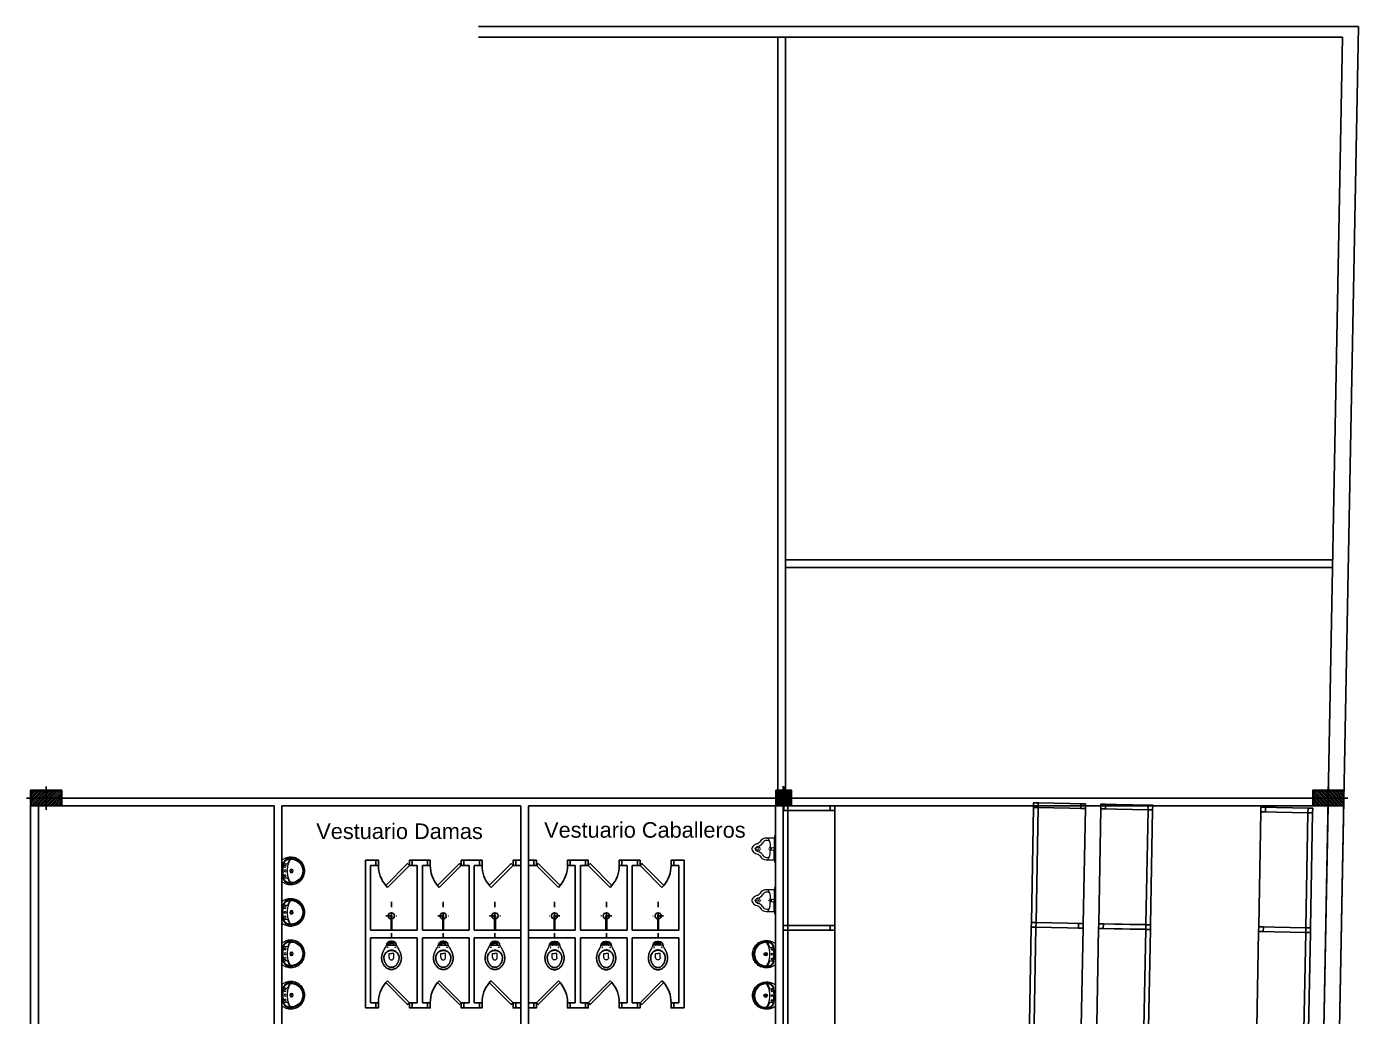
# Model space of a CAD drawing. Extents: x 306 to 2240, y 18 to 779.
# Drawn here: x 763.67 to 789.38, y 391.26 to 410.37 of the extents above; entities that cross this region are included whole.
import ezdxf

# ---------------------------------------------------------------- set-up
doc = ezdxf.new("R2010")
doc.units = 0
doc.header["$MEASUREMENT"] = 0
doc.linetypes.add('HIDDEN2', pattern=[0.1875, 0.125, -0.0625])
for name, color, linetype in [('0604', 7, 'Continuous'), ('Aberturas', 2, 'Continuous'), ('Estructura Color', 90, 'Continuous'), ('Estructura Textura', 1, 'Continuous'), ('MAMPOSTERIA', 6, 'Continuous'), ('Nombre de locales', 3, 'Continuous'), ('PILARES SUBSUELO', 6, 'Continuous'), ('RACKS', 2, 'Continuous'), ('Sanitario', 1, 'Continuous')]:
    doc.layers.add(name, color=color, linetype=linetype)
doc.styles.add('arial', font='arial.ttf')
pattern_1 = [(45, (0, 0), (-0.0176777, 0.0176777), [])]

# ---------------------------------------------------------------- blocks, each defined once
blk = doc.blocks.new('1')
at = {"layer": 'RACKS', "color": 1}
for p, q in [((452.07, 521.64), (451.16, 521.64)), ((452.07, 521.55), (451.16, 521.55)), ((451.16, 521.55), (451.16, 519.33)), ((451.16, 519.33), (451.16, 521.55)), ((452.07, 519.33), (452.07, 521.55)), ((452.16, 519.33), (452.16, 521.55)), ((451.16, 519.33), (452.07, 519.33)), ((451.16, 519.24), (452.07, 519.24))]:
    blk.add_line(p, q, dxfattribs=at)
at = {"layer": 'RACKS'}
for points in [[(451.25, 521.55), (451.25, 521.64), (451.16, 521.64), (451.16, 521.55)], [(452.07, 521.55), (452.07, 521.64), (452.16, 521.64), (452.16, 521.55)], [(451.25, 519.24), (451.25, 519.33), (451.16, 519.33), (451.16, 519.24)], [(452.16, 519.24), (452.16, 519.33), (452.07, 519.33), (452.07, 519.24)]]:
    blk.add_lwpolyline(points, close=True, dxfattribs=at)
blk = doc.blocks.new('estanteria')
at = {"layer": 'RACKS', "color": 1}
for p, q in [((-0.602, 1.172), (-0.602, 0.262)), ((1.708, 1.262), (-0.512, 1.262)), ((-0.512, 1.172), (-0.512, 0.262)), ((1.708, 1.172), (-0.512, 1.172)), ((1.708, 0.262), (1.708, 1.172)), ((1.798, 0.262), (1.798, 1.171)), ((-0.512, 0.262), (1.708, 0.262)), ((-0.602, -0.038), (-0.602, -0.948)), ((1.708, -0.038), (-0.512, -0.038)), ((-0.512, -0.038), (1.708, -0.038)), ((-0.512, -0.038), (-0.512, -0.948)), ((1.708, -0.948), (1.708, -0.038)), ((1.798, -0.948), (1.798, -0.038)), ((-0.512, -0.948), (1.708, -0.948)), ((-0.512, -1.038), (1.708, -1.038))]:
    blk.add_line(p, q, dxfattribs=at)
at = {"layer": 'RACKS'}
for points in [[(-0.602, 1.172), (-0.512, 1.172), (-0.512, 1.262), (-0.602, 1.262)], [(1.708, 1.172), (1.798, 1.172), (1.798, 1.262), (1.708, 1.262)], [(-0.602, 0.262), (-0.512, 0.262), (-0.512, 0.352), (-0.602, 0.352)], [(1.708, 0.262), (1.798, 0.262), (1.798, 0.352), (1.708, 0.352)], [(-0.602, -0.128), (-0.512, -0.128), (-0.512, -0.038), (-0.602, -0.038)], [(1.708, -0.128), (1.798, -0.128), (1.798, -0.038), (1.708, -0.038)], [(-0.602, -1.038), (-0.512, -1.038), (-0.512, -0.948), (-0.602, -0.948)], [(1.708, -0.948), (1.798, -0.948), (1.798, -1.038), (1.708, -1.038)]]:
    blk.add_lwpolyline(points, close=True, dxfattribs=at)
blk = doc.blocks.new('LAV-RAV')
at = {"layer": 'Sanitario', "lineweight": 0}
blk.add_line((0.198, 0), (-0.198, 0), dxfattribs=at)
for points in [[(-0.198, 0), (-0.198, 0), (-0.201, 0), (-0.203, 0.001), (-0.204, 0.002), (-0.206, 0.004), (-0.206, 0.004), (-0.213, 0.014), (-0.22, 0.024), (-0.226, 0.035), (-0.233, 0.046), (-0.238, 0.057), (-0.243, 0.068), (-0.247, 0.079), (-0.251, 0.09), (-0.255, 0.102), (-0.257, 0.115), (-0.26, 0.126), (-0.262, 0.139), (-0.264, 0.15), (-0.264, 0.163), (-0.264, 0.175), (-0.264, 0.188), (-0.264, 0.188), (-0.262, 0.214), (-0.257, 0.239), (-0.25, 0.264), (-0.241, 0.288), (-0.23, 0.31), (-0.217, 0.332), (-0.201, 0.351), (-0.184, 0.37), (-0.166, 0.386), (-0.146, 0.401), (-0.123, 0.414), (-0.101, 0.424), (-0.077, 0.433), (-0.052, 0.439), (-0.026, 0.444), (0, 0.445)], [(0, 0.426), (0, 0.426), (-0.025, 0.424), (-0.048, 0.421), (-0.072, 0.415), (-0.094, 0.407), (-0.115, 0.397), (-0.135, 0.385), (-0.153, 0.371), (-0.17, 0.356), (-0.186, 0.339), (-0.201, 0.321), (-0.213, 0.301), (-0.224, 0.28), (-0.232, 0.258), (-0.239, 0.235), (-0.243, 0.212), (-0.245, 0.187), (-0.245, 0.187), (-0.246, 0.179), (-0.246, 0.17), (-0.245, 0.161), (-0.244, 0.153), (-0.244, 0.145), (-0.242, 0.137), (-0.241, 0.128), (-0.239, 0.12), (-0.239, 0.12), (-0.237, 0.112), (-0.234, 0.103), (-0.23, 0.096), (-0.226, 0.088), (-0.221, 0.081), (-0.216, 0.075), (-0.21, 0.068), (-0.204, 0.062), (-0.204, 0.062), (-0.197, 0.057), (-0.19, 0.052), (-0.184, 0.048), (-0.176, 0.043), (-0.168, 0.04), (-0.16, 0.037), (-0.152, 0.035), (-0.144, 0.034), (-0.144, 0.034), (-0.133, 0.032), (-0.122, 0.031), (-0.112, 0.03), (-0.101, 0.028), (-0.09, 0.027), (-0.079, 0.026), (-0.068, 0.025), (-0.057, 0.024), (-0.057, 0.024), (-0.05, 0.024), (-0.043, 0.023), (-0.036, 0.023), (-0.029, 0.023), (-0.021, 0.023), (-0.014, 0.023), (-0.007, 0.023), (0, 0.023), (0, 0.023), (0.007, 0.023), (0.014, 0.023), (0.021, 0.023), (0.028, 0.023), (0.036, 0.023), (0.043, 0.023), (0.05, 0.024), (0.057, 0.024), (0.057, 0.024), (0.068, 0.025), (0.079, 0.026), (0.09, 0.027), (0.101, 0.028), (0.112, 0.03), (0.122, 0.031), (0.133, 0.032), (0.144, 0.034), (0.144, 0.034), (0.152, 0.035), (0.16, 0.037), (0.168, 0.04), (0.176, 0.043), (0.184, 0.048), (0.19, 0.052), (0.197, 0.057), (0.204, 0.062), (0.204, 0.062), (0.21, 0.068), (0.216, 0.075), (0.221, 0.081), (0.226, 0.088), (0.23, 0.096), (0.234, 0.103), (0.237, 0.112), (0.239, 0.12), (0.239, 0.12), (0.241, 0.128), (0.242, 0.137), (0.244, 0.145), (0.244, 0.153), (0.245, 0.161), (0.246, 0.17), (0.246, 0.179), (0.245, 0.187), (0.245, 0.187), (0.243, 0.212), (0.239, 0.235), (0.232, 0.258), (0.224, 0.28), (0.213, 0.301), (0.201, 0.321), (0.186, 0.339), (0.17, 0.356), (0.153, 0.371), (0.135, 0.385), (0.115, 0.397), (0.094, 0.407), (0.072, 0.415), (0.048, 0.421), (0.025, 0.424), (0, 0.426)], [(0, 0.445), (0, 0.445), (0.027, 0.444), (0.052, 0.439), (0.077, 0.433), (0.101, 0.424), (0.124, 0.414), (0.146, 0.401), (0.166, 0.386), (0.184, 0.37), (0.201, 0.351), (0.217, 0.332), (0.23, 0.31), (0.241, 0.288), (0.25, 0.264), (0.257, 0.239), (0.262, 0.214), (0.264, 0.188), (0.264, 0.188), (0.264, 0.175), (0.264, 0.163), (0.264, 0.15), (0.262, 0.139), (0.26, 0.126), (0.257, 0.115), (0.255, 0.102), (0.251, 0.09), (0.247, 0.079), (0.243, 0.068), (0.238, 0.057), (0.233, 0.046), (0.226, 0.035), (0.22, 0.024), (0.213, 0.014), (0.206, 0.004), (0.206, 0.004), (0.204, 0.002), (0.203, 0.001), (0.201, 0), (0.198, 0)], [(-0.218, 0.168), (-0.218, 0.168), (-0.219, 0.168), (-0.219, 0.168), (-0.219, 0.168), (-0.22, 0.168), (-0.22, 0.168), (-0.223, 0.171), (-0.225, 0.174), (-0.226, 0.177), (-0.226, 0.181), (-0.226, 0.181), (-0.226, 0.175), (-0.227, 0.168), (-0.228, 0.161), (-0.228, 0.155), (-0.228, 0.149), (-0.227, 0.142), (-0.226, 0.136), (-0.225, 0.13), (-0.225, 0.13), (-0.222, 0.12), (-0.219, 0.11), (-0.215, 0.101), (-0.21, 0.092), (-0.204, 0.083), (-0.197, 0.076), (-0.19, 0.069), (-0.182, 0.062), (-0.182, 0.062), (-0.177, 0.058), (-0.17, 0.054), (-0.164, 0.05), (-0.157, 0.047), (-0.15, 0.044), (-0.144, 0.041), (-0.136, 0.039), (-0.129, 0.038), (-0.129, 0.038), (-0.121, 0.037), (-0.113, 0.036), (-0.105, 0.034), (-0.097, 0.034), (-0.089, 0.033), (-0.081, 0.032), (-0.073, 0.032), (-0.065, 0.031), (-0.057, 0.03), (-0.049, 0.03), (-0.041, 0.03), (-0.032, 0.03), (-0.024, 0.029), (-0.017, 0.029), (-0.008, 0.029), (0, 0.029), (0, 0.029), (0.008, 0.029), (0.017, 0.029), (0.024, 0.029), (0.032, 0.03), (0.041, 0.03), (0.049, 0.03), (0.057, 0.03), (0.065, 0.031), (0.073, 0.032), (0.081, 0.032), (0.089, 0.033), (0.097, 0.034), (0.105, 0.034), (0.113, 0.036), (0.121, 0.037), (0.129, 0.038), (0.129, 0.038), (0.136, 0.039), (0.144, 0.041), (0.15, 0.044), (0.157, 0.047), (0.164, 0.05), (0.17, 0.054), (0.176, 0.058), (0.181, 0.062), (0.181, 0.062), (0.19, 0.069), (0.197, 0.076), (0.204, 0.083), (0.21, 0.092), (0.215, 0.101), (0.219, 0.11), (0.222, 0.12), (0.225, 0.13), (0.225, 0.13), (0.226, 0.136), (0.227, 0.142), (0.228, 0.149), (0.228, 0.155), (0.228, 0.161), (0.227, 0.168), (0.226, 0.175), (0.226, 0.181), (0.226, 0.181), (0.226, 0.177), (0.225, 0.174), (0.223, 0.171), (0.22, 0.168), (0.22, 0.168), (0.219, 0.168), (0.219, 0.168), (0.219, 0.168), (0.218, 0.168)], [(-0.218, 0.168), (-0.218, 0.168), (-0.214, 0.165), (-0.21, 0.162), (-0.206, 0.16), (-0.201, 0.158), (-0.201, 0.158), (-0.189, 0.152), (-0.177, 0.146), (-0.165, 0.141), (-0.153, 0.137), (-0.141, 0.132), (-0.128, 0.128), (-0.116, 0.125), (-0.103, 0.121), (-0.09, 0.119), (-0.078, 0.117), (-0.065, 0.115), (-0.052, 0.112), (-0.039, 0.112), (-0.026, 0.11), (-0.013, 0.11), (0, 0.11), (0, 0.11), (0.013, 0.11), (0.026, 0.11), (0.039, 0.112), (0.052, 0.112), (0.065, 0.115), (0.078, 0.117), (0.09, 0.119), (0.103, 0.121), (0.116, 0.125), (0.128, 0.128), (0.141, 0.132), (0.153, 0.137), (0.165, 0.141), (0.177, 0.146), (0.189, 0.152), (0.201, 0.158), (0.201, 0.158), (0.206, 0.16), (0.21, 0.162), (0.214, 0.165), (0.218, 0.168)], [(-0.157, 0.046), (-0.157, 0.046), (-0.152, 0.046), (-0.147, 0.046), (-0.142, 0.049), (-0.139, 0.052), (-0.139, 0.052), (-0.138, 0.053), (-0.138, 0.054), (-0.138, 0.055), (-0.137, 0.055), (-0.137, 0.055), (-0.136, 0.059), (-0.135, 0.064), (-0.134, 0.069), (-0.132, 0.074), (-0.132, 0.079), (-0.132, 0.083), (-0.131, 0.088), (-0.131, 0.093), (-0.131, 0.093), (-0.132, 0.098), (-0.133, 0.103), (-0.135, 0.107), (-0.137, 0.111), (-0.141, 0.115), (-0.144, 0.118), (-0.148, 0.12), (-0.153, 0.122), (-0.153, 0.122), (-0.16, 0.125), (-0.166, 0.127), (-0.173, 0.13), (-0.18, 0.133), (-0.186, 0.136), (-0.193, 0.139), (-0.199, 0.143), (-0.206, 0.146), (-0.206, 0.146), (-0.208, 0.148), (-0.21, 0.15), (-0.213, 0.152), (-0.215, 0.155), (-0.216, 0.158), (-0.217, 0.161), (-0.218, 0.164), (-0.218, 0.168)], [(0.218, 0.168), (0.218, 0.168), (0.218, 0.164), (0.217, 0.161), (0.216, 0.158), (0.215, 0.155), (0.213, 0.152), (0.21, 0.15), (0.208, 0.148), (0.206, 0.146), (0.206, 0.146), (0.199, 0.143), (0.193, 0.139), (0.186, 0.136), (0.18, 0.133), (0.173, 0.13), (0.166, 0.127), (0.16, 0.125), (0.153, 0.122), (0.153, 0.122), (0.148, 0.12), (0.144, 0.118), (0.141, 0.115), (0.137, 0.111), (0.135, 0.107), (0.133, 0.103), (0.132, 0.098), (0.131, 0.093), (0.131, 0.093), (0.131, 0.088), (0.132, 0.083), (0.132, 0.079), (0.132, 0.074), (0.134, 0.069), (0.135, 0.064), (0.136, 0.059), (0.137, 0.055), (0.137, 0.055), (0.138, 0.055), (0.138, 0.054), (0.138, 0.053), (0.139, 0.052), (0.139, 0.052), (0.142, 0.049), (0.147, 0.046), (0.152, 0.046), (0.157, 0.046)]]:
    blk.add_lwpolyline(points, dxfattribs=at)
for centre, radius in [((-0.092, 0.066), 0.0173), ((0, 0.189), 0.0339), ((0, 0.189), 0.0166), ((0, 0.066), 0.0173), ((0.092, 0.066), 0.0173)]:
    blk.add_circle(centre, radius, dxfattribs=at)
blk.add_arc((0, 0.181), 0.226, 0, 180, dxfattribs=at)
blk = doc.blocks.new('INO-CA')
at = {"layer": 'Sanitario', "lineweight": 0}
blk.add_lwpolyline([(0.045, 0.14), (-0.046, 0.14), (-0.082, 0.14), (-0.082, 0.14), (-0.087, 0.14), (-0.092, 0.142), (-0.096, 0.145), (-0.099, 0.15), (-0.101, 0.153), (-0.101, 0.153), (-0.101, 0.153), (-0.101, 0.153), (-0.101, 0.153), (-0.101, 0.153), (-0.122, 0.191), (-0.122, 0.191), (-0.125, 0.196), (-0.128, 0.201), (-0.131, 0.206), (-0.133, 0.211), (-0.133, 0.211), (-0.136, 0.216), (-0.139, 0.221), (-0.142, 0.226), (-0.145, 0.231), (-0.147, 0.236), (-0.15, 0.241), (-0.153, 0.246), (-0.155, 0.251), (-0.155, 0.251), (-0.159, 0.258), (-0.163, 0.266), (-0.166, 0.273), (-0.169, 0.28), (-0.172, 0.288), (-0.175, 0.296), (-0.178, 0.304), (-0.18, 0.312), (-0.18, 0.312), (-0.183, 0.324), (-0.186, 0.336), (-0.188, 0.349), (-0.19, 0.362), (-0.191, 0.374), (-0.191, 0.388), (-0.191, 0.4), (-0.19, 0.413), (-0.19, 0.413), (-0.188, 0.426), (-0.186, 0.439), (-0.182, 0.452), (-0.179, 0.466), (-0.174, 0.478), (-0.169, 0.49), (-0.164, 0.503), (-0.158, 0.514), (-0.158, 0.514), (-0.152, 0.524), (-0.146, 0.533), (-0.139, 0.541), (-0.133, 0.549), (-0.125, 0.558), (-0.117, 0.566), (-0.109, 0.573), (-0.101, 0.58), (-0.101, 0.58), (-0.09, 0.588), (-0.079, 0.595), (-0.066, 0.601), (-0.054, 0.606), (-0.041, 0.61), (-0.028, 0.613), (-0.014, 0.614), (0, 0.615), (0, 0.615), (0.014, 0.614), (0.027, 0.613), (0.04, 0.61), (0.053, 0.606), (0.066, 0.601), (0.078, 0.595), (0.09, 0.588), (0.101, 0.58), (0.101, 0.58), (0.109, 0.573), (0.117, 0.566), (0.125, 0.558), (0.132, 0.549), (0.139, 0.541), (0.145, 0.533), (0.151, 0.524), (0.157, 0.514), (0.157, 0.514), (0.163, 0.503), (0.169, 0.49), (0.174, 0.478), (0.178, 0.466), (0.182, 0.452), (0.185, 0.439), (0.187, 0.426), (0.19, 0.413), (0.19, 0.413), (0.19, 0.4), (0.19, 0.388), (0.19, 0.374), (0.189, 0.362), (0.187, 0.349), (0.185, 0.336), (0.182, 0.324), (0.179, 0.312), (0.179, 0.312), (0.177, 0.304), (0.174, 0.296), (0.171, 0.288), (0.169, 0.28), (0.166, 0.273), (0.162, 0.266), (0.158, 0.258), (0.155, 0.251), (0.155, 0.251), (0.152, 0.246), (0.15, 0.241), (0.147, 0.236), (0.144, 0.231), (0.142, 0.226), (0.139, 0.221), (0.136, 0.216), (0.133, 0.211), (0.133, 0.211), (0.131, 0.206), (0.128, 0.201), (0.124, 0.196), (0.121, 0.191), (0.101, 0.153), (0.101, 0.153), (0.101, 0.153), (0.101, 0.153), (0.101, 0.153), (0.101, 0.153), (0.098, 0.15), (0.098, 0.15), (0.096, 0.145), (0.091, 0.142), (0.086, 0.14), (0.081, 0.14)], close=True, dxfattribs=at)
for points in [[(-0.122, 0.191), (-0.133, 0.211), (-0.133, 0.211), (-0.136, 0.216), (-0.138, 0.221), (-0.141, 0.226), (-0.143, 0.231), (-0.145, 0.236), (-0.147, 0.241), (-0.15, 0.246), (-0.152, 0.251), (-0.152, 0.251), (-0.155, 0.258), (-0.159, 0.266), (-0.162, 0.273), (-0.166, 0.281), (-0.169, 0.288), (-0.171, 0.295), (-0.174, 0.304), (-0.176, 0.312), (-0.176, 0.312), (-0.179, 0.324), (-0.181, 0.336), (-0.183, 0.349), (-0.185, 0.362), (-0.185, 0.374), (-0.185, 0.388), (-0.185, 0.4), (-0.184, 0.413), (-0.184, 0.413), (-0.182, 0.426), (-0.179, 0.439), (-0.176, 0.452), (-0.172, 0.466), (-0.167, 0.478), (-0.162, 0.49), (-0.156, 0.503), (-0.15, 0.514), (-0.15, 0.514), (-0.144, 0.522), (-0.139, 0.53), (-0.133, 0.538), (-0.128, 0.545), (-0.122, 0.552), (-0.115, 0.559), (-0.109, 0.566), (-0.101, 0.572), (-0.101, 0.572), (-0.09, 0.581), (-0.079, 0.588), (-0.066, 0.594), (-0.054, 0.599), (-0.041, 0.603), (-0.028, 0.606), (-0.014, 0.608), (0, 0.609), (0, 0.609), (0.014, 0.608), (0.027, 0.606), (0.041, 0.603), (0.053, 0.599), (0.066, 0.594), (0.078, 0.588), (0.09, 0.581), (0.101, 0.572), (0.101, 0.572), (0.108, 0.566), (0.115, 0.559), (0.121, 0.552), (0.127, 0.545), (0.133, 0.538), (0.139, 0.53), (0.144, 0.522), (0.149, 0.514), (0.149, 0.514), (0.155, 0.503), (0.161, 0.49), (0.166, 0.478), (0.171, 0.466), (0.175, 0.452), (0.179, 0.439), (0.181, 0.426), (0.183, 0.413), (0.183, 0.413), (0.184, 0.401), (0.185, 0.388), (0.185, 0.374), (0.184, 0.362), (0.182, 0.349), (0.18, 0.336), (0.178, 0.324), (0.175, 0.312), (0.175, 0.312), (0.173, 0.304), (0.17, 0.296), (0.168, 0.288), (0.165, 0.281), (0.162, 0.273), (0.158, 0.266), (0.155, 0.258), (0.152, 0.251), (0.152, 0.251), (0.15, 0.246), (0.147, 0.241), (0.145, 0.236), (0.142, 0.231), (0.14, 0.226), (0.137, 0.221), (0.135, 0.216), (0.132, 0.211), (0.121, 0.191)], [(0.129, 0.312), (0.129, 0.312), (0.124, 0.303), (0.119, 0.294), (0.112, 0.287), (0.106, 0.279), (0.099, 0.272), (0.092, 0.266), (0.084, 0.26), (0.075, 0.254), (0.067, 0.249), (0.058, 0.245), (0.049, 0.241), (0.039, 0.238), (0.03, 0.236), (0.02, 0.234), (0.01, 0.233), (0, 0.232), (0, 0.232), (-0.01, 0.233), (-0.02, 0.234), (-0.03, 0.236), (-0.04, 0.238), (-0.05, 0.241), (-0.058, 0.245), (-0.068, 0.249), (-0.076, 0.254), (-0.085, 0.26), (-0.093, 0.266), (-0.1, 0.272), (-0.106, 0.279), (-0.113, 0.287), (-0.12, 0.294), (-0.125, 0.303), (-0.13, 0.312), (-0.13, 0.312), (-0.136, 0.323), (-0.14, 0.336), (-0.143, 0.348), (-0.146, 0.361), (-0.147, 0.374), (-0.147, 0.387), (-0.147, 0.4), (-0.144, 0.413), (-0.144, 0.413), (-0.142, 0.426), (-0.138, 0.439), (-0.134, 0.452), (-0.129, 0.466), (-0.124, 0.478), (-0.117, 0.49), (-0.111, 0.503), (-0.104, 0.514), (-0.104, 0.514), (-0.094, 0.527), (-0.084, 0.538), (-0.072, 0.548), (-0.059, 0.556), (-0.045, 0.563), (-0.031, 0.568), (-0.015, 0.571), (0, 0.572), (0, 0.572), (0.015, 0.571), (0.031, 0.568), (0.044, 0.563), (0.058, 0.556), (0.071, 0.548), (0.083, 0.538), (0.093, 0.527), (0.103, 0.514), (0.103, 0.514), (0.11, 0.503), (0.117, 0.49), (0.123, 0.478), (0.128, 0.466), (0.133, 0.452), (0.137, 0.439), (0.141, 0.426), (0.144, 0.413), (0.144, 0.413), (0.146, 0.4), (0.147, 0.387), (0.146, 0.374), (0.145, 0.361), (0.142, 0.348), (0.139, 0.336), (0.135, 0.323), (0.129, 0.312)], [(0.12, 0.312), (0.12, 0.312), (0.115, 0.304), (0.11, 0.296), (0.104, 0.289), (0.098, 0.282), (0.091, 0.277), (0.085, 0.271), (0.077, 0.265), (0.069, 0.261), (0.061, 0.256), (0.053, 0.253), (0.045, 0.249), (0.036, 0.246), (0.028, 0.244), (0.018, 0.242), (0.009, 0.242), (0, 0.241), (0, 0.241), (-0.009, 0.242), (-0.019, 0.242), (-0.028, 0.244), (-0.036, 0.246), (-0.045, 0.249), (-0.054, 0.253), (-0.062, 0.256), (-0.07, 0.261), (-0.077, 0.265), (-0.085, 0.271), (-0.092, 0.277), (-0.098, 0.282), (-0.104, 0.289), (-0.11, 0.296), (-0.115, 0.304), (-0.12, 0.312), (-0.12, 0.312), (-0.127, 0.323), (-0.132, 0.336), (-0.136, 0.348), (-0.139, 0.361), (-0.141, 0.374), (-0.141, 0.387), (-0.141, 0.4), (-0.139, 0.413), (-0.139, 0.413), (-0.136, 0.427), (-0.132, 0.44), (-0.128, 0.453), (-0.123, 0.466), (-0.117, 0.479), (-0.111, 0.491), (-0.104, 0.503), (-0.096, 0.514), (-0.096, 0.514), (-0.088, 0.526), (-0.078, 0.536), (-0.067, 0.545), (-0.055, 0.552), (-0.042, 0.558), (-0.028, 0.563), (-0.015, 0.566), (0, 0.567), (0, 0.567), (0.015, 0.566), (0.028, 0.563), (0.042, 0.558), (0.054, 0.552), (0.066, 0.545), (0.077, 0.536), (0.087, 0.526), (0.096, 0.514), (0.096, 0.514), (0.103, 0.503), (0.11, 0.491), (0.117, 0.479), (0.122, 0.466), (0.127, 0.453), (0.131, 0.44), (0.135, 0.427), (0.138, 0.413), (0.138, 0.413), (0.14, 0.4), (0.141, 0.387), (0.14, 0.374), (0.139, 0.361), (0.136, 0.348), (0.132, 0.336), (0.127, 0.323), (0.12, 0.312)], [(-0.046, 0.38), (-0.046, 0.3), (0, 0.3)], [(0.045, 0.38), (0.045, 0.3), (0, 0.3)], [(-0.101, 0.153), (-0.101, 0.153), (-0.101, 0.153), (-0.101, 0.153), (-0.101, 0.153), (-0.101, 0.153), (-0.096, 0.123), (-0.096, 0.123), (-0.093, 0.113), (-0.089, 0.103), (-0.083, 0.095), (-0.077, 0.087), (-0.069, 0.08), (-0.061, 0.075), (-0.051, 0.072), (-0.041, 0.069), (-0.041, 0.069), (-0.036, 0.068), (-0.031, 0.067), (-0.026, 0.067), (-0.02, 0.066), (-0.015, 0.066), (-0.01, 0.065), (-0.005, 0.065), (0, 0.065), (0, 0.065), (0.005, 0.065), (0.01, 0.065), (0.015, 0.066), (0.02, 0.066), (0.025, 0.067), (0.03, 0.067), (0.035, 0.068), (0.04, 0.069), (0.04, 0.069), (0.05, 0.072), (0.06, 0.075), (0.069, 0.08), (0.076, 0.087), (0.082, 0.095), (0.088, 0.103), (0.093, 0.113), (0.096, 0.123), (0.1, 0.153), (0.1, 0.153), (0.1, 0.153), (0.1, 0.153), (0.1, 0.153), (0.101, 0.153)], [(-0.077, 0.104), (-0.081, 0.111), (-0.085, 0.118), (-0.086, 0.124), (-0.088, 0.132), (-0.088, 0.141)], [(-0.051, 0.14), (-0.051, 0.107), (-0.051, 0.088), (-0.051, 0.088), (-0.052, 0.086), (-0.053, 0.085), (-0.055, 0.084), (-0.059, 0.086), (-0.059, 0.086), (-0.064, 0.09), (-0.071, 0.096), (-0.077, 0.104)], [(-0.051, 0.103), (-0.05, 0.099), (-0.046, 0.093), (-0.039, 0.088), (-0.031, 0.087), (0, 0.087), (0.031, 0.087), (0.031, 0.087), (0.039, 0.088), (0.045, 0.093), (0.05, 0.099), (0.051, 0.107)], [(-0.046, 0.14), (-0.046, 0.14), (-0.042, 0.139), (-0.039, 0.137), (-0.036, 0.134), (-0.036, 0.13), (-0.036, 0.117), (-0.036, 0.117), (-0.036, 0.115), (-0.036, 0.114), (-0.037, 0.113), (-0.039, 0.111), (-0.039, 0.111), (-0.039, 0.109), (-0.039, 0.107), (-0.038, 0.105), (-0.036, 0.105), (0, 0.105), (0.035, 0.105), (0.035, 0.105), (0.037, 0.105), (0.039, 0.107), (0.039, 0.109), (0.038, 0.111), (0.038, 0.111), (0.036, 0.113), (0.036, 0.114), (0.035, 0.115), (0.035, 0.117), (0.035, 0.13), (0.035, 0.13), (0.036, 0.134), (0.038, 0.137), (0.041, 0.139), (0.045, 0.14)], [(-0.037, 0.113), (0, 0.113), (0.036, 0.113)], [(0.051, 0.14), (0.051, 0.107), (0.051, 0.088), (0.051, 0.088), (0.052, 0.086), (0.053, 0.085), (0.055, 0.084), (0.059, 0.086), (0.059, 0.086), (0.064, 0.09), (0.071, 0.096), (0.077, 0.104)], [(0.077, 0.104), (0.081, 0.111), (0.085, 0.118), (0.086, 0.124), (0.088, 0.132), (0.088, 0.141)]]:
    blk.add_lwpolyline(points, dxfattribs=at)
for centre in [(-0.076, 0.18), (0.076, 0.18)]:
    blk.add_circle(centre, 0.00672, dxfattribs=at)
blk.add_arc((0, 0.38), 0.0456, 0, 180, dxfattribs=at)
blk = doc.blocks.new('ducha pl')
at = {"color": 1, "linetype": 'HIDDEN2', "ltscale": 0.25}
for p, q in [((0, -0.081), (0, 0.648)), ((-0.104, 0.35), (0.104, 0.35))]:
    blk.add_line(p, q, dxfattribs=at)
at = {"color": 2}
for p, q in [((-0.007, 0.075), (-0.007, 0.35)), ((0.007, 0.075), (0.007, 0.35)), ((-0.007, 0.075), (0.007, 0.075))]:
    blk.add_line(p, q, dxfattribs=at)
for radius, start, end in [(0.06, 277.1808, 262.8192), (0.0075, 0, 180)]:
    blk.add_arc((0, 0.35), radius, start, end, dxfattribs=at)
blk = doc.blocks.new('MING1')
at = {"layer": 'Sanitario', "lineweight": 0}
for p, q in [((-0.203, 0.026), (-0.017, 0.026)), ((0.202, 0.026), (0.015, 0.026))]:
    blk.add_line(p, q, dxfattribs=at)
blk.add_lwpolyline([(-0.136, 0.3, 0.277467), (-0.21, 0.176), (-0.21, 0.028, -0.414214), (-0.221, 0.018), (-0.246, 0.018, 1), (-0.246, 0), (0.246, 0, 1), (0.246, 0.018), (0.22, 0.018, -0.414214), (0.21, 0.029), (0.21, 0.176, 0.277467), (0.136, 0.3, -0.245336), (0.096, 0.357, 0.081155), (0.074, 0.405, 0.184658), (0.005, 0.453, 0.121315), (-0.005, 0.453, 0.184658), (-0.074, 0.405, 0.081155), (-0.096, 0.357, -0.245336)], format="xyb", close=True, dxfattribs=at)
for points in [[(-0.001, 0.392), (-0.02, 0.386, 0.088171), (-0.038, 0.368, 0.075175), (-0.053, 0.336, 0.081155)], [(-0.001, 0.392), (0.018, 0.386, -0.088171), (0.036, 0.368, -0.075175), (0.052, 0.336, -0.081155)], [(-0.211, 0.165), (-0.2, 0.143, 0.09017), (-0.149, 0.114, 0.04702), (-0.087, 0.099), (-0.001, 0.093)], [(0.209, 0.165), (0.199, 0.143, -0.09017), (0.148, 0.114, -0.04702), (0.085, 0.1), (-0.001, 0.093)]]:
    blk.add_lwpolyline(points, format="xyb", dxfattribs=at)
for centre, radius in [((-0.029, 0.343), 0.0045), ((-0.029, 0.31), 0.0045), ((-0.001, 0.359), 0.0045), ((-0.001, 0.326), 0.0045), ((-0.001, 0.293), 0.0045), ((0.028, 0.343), 0.0045), ((0.028, 0.31), 0.0045), ((-0.029, 0.106), 0.0045), ((-0.001, 0.051), 0.03), ((-0.001, 0.122), 0.0045), ((0.028, 0.106), 0.0045)]:
    blk.add_circle(centre, radius, dxfattribs=at)
for centre, radius, start, end in [((-0.171, 0.355), 0.12, 297.9793, 351.126), ((0.17, 0.355), 0.12, 188.8932, 242.04), ((-0.203, 0.018), 0.0075, 90.0091, 180.0087), ((-0.07, 0.165), 0.0952, 117.9793, 211.4488), ((0.069, 0.165), 0.0952, 328.5704, 62.04), ((0.202, 0.019), 0.0075, 0.0105, 90.0101)]:
    blk.add_arc(centre, radius, start, end, dxfattribs=at)
blk = doc.blocks.new('Pilar 30x30')
at = {"layer": 'Estructura Color'}
h = blk.add_hatch(color=256, dxfattribs=at)
h.dxf.hatch_style = 1
h.paths.add_polyline_path([(-0.29, -0.29), (-0.29, -0.01), (-0.01, -0.01), (-0.01, -0.29)])
at = {"layer": 'Estructura Textura'}
h = blk.add_hatch(dxfattribs=at)
h.set_pattern_fill('_USER', color=256, scale=0.025, angle=45, pattern_type=0)
h.set_pattern_definition(pattern_1)
h.paths.add_polyline_path([(-0.3, -0.3), (-0.3, 0), (0, 0), (0, -0.3)])
at = {"layer": 'Estructura Color'}
blk.add_lwpolyline([(-0.29, -0.29), (-0.29, -0.01), (-0.01, -0.01), (-0.01, -0.29)], close=True, dxfattribs=at)
at = {"layer": 'PILARES SUBSUELO', "color": 1}
for p, q in [((-0.15, 0.077), (-0.15, 0)), ((-0.377, -0.15), (-0.3, -0.15)), ((0, -0.15), (0.077, -0.15)), ((-0.15, -0.3), (-0.15, -0.377))]:
    blk.add_line(p, q, dxfattribs=at)
at = {"layer": 'PILARES SUBSUELO'}
blk.add_lwpolyline([(-0.3, -0.3), (-0.3, 0), (0, 0), (0, -0.3)], close=True, dxfattribs=at)
blk = doc.blocks.new('Pilar 30x60')
at = {"layer": 'Estructura Color'}
h = blk.add_hatch(color=256, dxfattribs=at)
h.dxf.hatch_style = 1
h.paths.add_polyline_path([(-0.59, -0.14), (-0.59, 0.14), (-0.01, 0.14), (-0.01, -0.14)])
at = {"layer": 'Estructura Textura'}
h = blk.add_hatch(dxfattribs=at)
h.set_pattern_fill('_USER', color=256, scale=0.025, angle=45, pattern_type=0)
h.set_pattern_definition(pattern_1)
h.paths.add_polyline_path([(-0.6, -0.15), (-0.6, 0.15), (0, 0.15), (0, -0.15)])
at = {"layer": 'Estructura Color'}
blk.add_lwpolyline([(-0.59, -0.14), (-0.59, 0.14), (-0.01, 0.14), (-0.01, -0.14)], close=True, dxfattribs=at)
at = {"layer": 'PILARES SUBSUELO', "color": 1}
for p, q in [((-0.677, 0), (0.077, 0)), ((-0.3, 0.227), (-0.3, -0.227))]:
    blk.add_line(p, q, dxfattribs=at)
at = {"layer": 'PILARES SUBSUELO'}
blk.add_lwpolyline([(-0.6, -0.15), (-0.6, 0.15), (0, 0.15), (0, -0.15)], close=True, dxfattribs=at)

msp = doc.modelspace()

# ---------------------------------------------------------------- linework, layer by layer
at = {"layer": 'Aberturas', "elevation": 0}
for points in [[(770.409, 394.277), (770.459, 394.277), (770.459, 394.177), (770.409, 394.177)], [(770.634, 393.752), (770.599, 393.788), (771.023, 394.212), (771.059, 394.177), (770.634, 393.752)], [(771.109, 394.277), (771.059, 394.277), (771.059, 394.177), (771.109, 394.177)], [(771.409, 394.277), (771.459, 394.277), (771.459, 394.177), (771.409, 394.177)], [(771.634, 393.752), (771.599, 393.788), (772.023, 394.212), (772.059, 394.177), (771.634, 393.752)], [(772.109, 394.277), (772.059, 394.277), (772.059, 394.177), (772.109, 394.177)], [(772.409, 394.277), (772.459, 394.277), (772.459, 394.177), (772.409, 394.177)], [(772.634, 393.752), (772.599, 393.788), (773.023, 394.212), (773.059, 394.177), (772.634, 393.752)], [(773.109, 394.277), (773.059, 394.277), (773.059, 394.177), (773.109, 394.177)], [(773.459, 394.277), (773.509, 394.277), (773.509, 394.177), (773.459, 394.177)], [(773.933, 393.752), (773.968, 393.788), (773.544, 394.212), (773.509, 394.177), (773.933, 393.752)], [(774.159, 394.277), (774.109, 394.277), (774.109, 394.177), (774.159, 394.177)], [(774.459, 394.277), (774.509, 394.277), (774.509, 394.177), (774.459, 394.177)], [(774.933, 393.752), (774.968, 393.788), (774.544, 394.212), (774.509, 394.177), (774.933, 393.752)], [(775.159, 394.277), (775.109, 394.277), (775.109, 394.177), (775.159, 394.177)], [(775.459, 394.277), (775.509, 394.277), (775.509, 394.177), (775.459, 394.177)], [(775.933, 393.752), (775.968, 393.788), (775.544, 394.212), (775.509, 394.177), (775.933, 393.752)], [(776.159, 394.277), (776.109, 394.277), (776.109, 394.177), (776.159, 394.177)], [(770.634, 391.951), (770.599, 391.915), (771.023, 391.491), (771.059, 391.527), (770.634, 391.951)], [(771.634, 391.951), (771.599, 391.915), (772.023, 391.491), (772.059, 391.527), (771.634, 391.951)], [(772.634, 391.951), (772.599, 391.915), (773.023, 391.491), (773.059, 391.527), (772.634, 391.951)], [(773.933, 391.951), (773.968, 391.915), (773.544, 391.491), (773.509, 391.527), (773.933, 391.951)], [(774.933, 391.951), (774.968, 391.915), (774.544, 391.491), (774.509, 391.527), (774.933, 391.951)], [(775.933, 391.951), (775.968, 391.915), (775.544, 391.491), (775.509, 391.527), (775.933, 391.951)], [(770.409, 391.427), (770.459, 391.427), (770.459, 391.527), (770.409, 391.527)], [(771.109, 391.427), (771.059, 391.427), (771.059, 391.527), (771.109, 391.527)], [(771.409, 391.427), (771.459, 391.427), (771.459, 391.527), (771.409, 391.527)], [(772.109, 391.427), (772.059, 391.427), (772.059, 391.527), (772.109, 391.527)], [(772.409, 391.427), (772.459, 391.427), (772.459, 391.527), (772.409, 391.527)], [(773.109, 391.427), (773.059, 391.427), (773.059, 391.527), (773.109, 391.527)], [(773.459, 391.427), (773.509, 391.427), (773.509, 391.527), (773.459, 391.527)], [(774.159, 391.427), (774.109, 391.427), (774.109, 391.527), (774.159, 391.527)], [(774.459, 391.427), (774.509, 391.427), (774.509, 391.527), (774.459, 391.527)], [(775.159, 391.427), (775.109, 391.427), (775.109, 391.527), (775.159, 391.527)], [(775.459, 391.427), (775.509, 391.427), (775.509, 391.527), (775.459, 391.527)], [(776.159, 391.427), (776.109, 391.427), (776.109, 391.527), (776.159, 391.527)]]:
    msp.add_lwpolyline(points, dxfattribs=at)
at = {"layer": 'Aberturas', "color": 1}
for centre, start, end in [((771.059, 394.177, 0), 180, 220.2198), ((772.059, 394.177, 0), 180, 220.2198), ((773.059, 394.177, 0), 180, 220.2198), ((773.509, 394.177, 0), 319.7802, 0), ((774.509, 394.177, 0), 319.7802, 0), ((775.509, 394.177, 0), 319.7802, 0), ((771.059, 391.527, 0), 139.7802, 180), ((772.059, 391.527, 0), 139.7802, 180), ((773.059, 391.527, 0), 139.7802, 180), ((773.509, 391.527, 0), 0, 40.2198), ((774.509, 391.527, 0), 0, 40.2198), ((775.509, 391.527, 0), 0, 40.2198)]:
    msp.add_arc(centre, 0.6, start, end, dxfattribs=at)
at = {"layer": 'MAMPOSTERIA'}
for p, q in [((772.392, 410.372, 0), (789.377, 410.372, 0)), ((787.875, 330.408, 0), (789.377, 410.372, 0)), ((772.392, 410.172, 0), (789.073, 410.172, 0)), ((778.167, 395.627, 0), (778.167, 410.172, 0)), ((778.317, 395.627, 0), (778.317, 410.172, 0)), ((787.575, 330.413, 0), (789.073, 410.172, 0)), ((788.884, 400.077, 0), (778.317, 400.077, 0)), ((778.317, 399.927, 0), (788.881, 399.927, 0)), ((778.273, 395.71, 0), (778.273, 395.627, 0)), ((763.744, 395.477), (778.134, 395.477, 0)), ((778.273, 371.092, 0), (778.273, 395.452, 0)), ((788.497, 395.477, 0), (778.434, 395.477, 0)), ((787.875, 330.408), (789.097, 395.477)), ((763.744, 355.296, 0), (763.744, 395.327, 0)), ((763.744, 395.327), (768.444, 395.327, 0)), ((763.894, 355.596), (763.894, 395.327, 0)), ((768.444, 369.382, 0), (768.444, 395.327, 0)), ((768.594, 395.327, 0), (773.209, 395.327, 0)), ((768.594, 390.277, 0), (768.594, 395.327, 0)), ((773.209, 395.327, 0), (773.209, 390.277, 0)), ((778.123, 395.327, 0), (773.359, 395.327, 0)), ((778.123, 395.327, 0), (773.359, 395.327, 0)), ((773.359, 395.327, 0), (773.359, 389.927, 0)), ((778.123, 388.877, 0), (778.123, 395.327, 0)), ((778.434, 395.327, 0), (788.497, 395.327, 0)), ((787.575, 330.413), (788.794, 395.327))]:
    msp.add_line(p, q, dxfattribs=at)
at = {"layer": 'MAMPOSTERIA', "color": 3}
for p, q in [((770.209, 394.277, 0), (770.209, 391.426, 0)), ((770.409, 394.277, 0), (770.209, 394.277, 0)), ((770.309, 394.177, 0), (770.309, 392.927, 0)), ((770.409, 394.177, 0), (770.309, 394.177, 0)), ((770.409, 394.177, 0), (770.409, 394.277, 0)), ((771.409, 394.277, 0), (771.109, 394.277, 0)), ((771.109, 394.177, 0), (771.109, 394.277, 0)), ((771.209, 394.177, 0), (771.109, 394.177, 0)), ((771.209, 394.177, 0), (771.209, 392.927, 0)), ((771.309, 394.177, 0), (771.309, 392.926, 0)), ((771.409, 394.177, 0), (771.309, 394.177, 0)), ((771.409, 394.177, 0), (771.409, 394.277, 0)), ((772.409, 394.277, 0), (772.109, 394.277, 0)), ((772.109, 394.177, 0), (772.109, 394.277, 0)), ((772.209, 394.177, 0), (772.109, 394.177, 0)), ((772.209, 394.177, 0), (772.209, 392.927, 0)), ((772.309, 394.177, 0), (772.309, 392.926, 0)), ((772.409, 394.177, 0), (772.309, 394.177, 0)), ((772.409, 394.177, 0), (772.409, 394.277, 0)), ((773.209, 394.277, 0), (773.109, 394.277, 0)), ((773.109, 394.177, 0), (773.109, 394.277, 0)), ((773.209, 394.177, 0), (773.109, 394.177, 0)), ((773.359, 394.277, 0), (773.459, 394.277, 0)), ((773.359, 394.177, 0), (773.459, 394.177, 0)), ((773.459, 394.177, 0), (773.459, 394.277, 0)), ((774.159, 394.277, 0), (774.459, 394.277, 0)), ((774.159, 394.177, 0), (774.159, 394.277, 0)), ((774.159, 394.177, 0), (774.259, 394.177, 0)), ((774.259, 394.177, 0), (774.259, 392.926, 0)), ((774.359, 394.177, 0), (774.359, 392.927, 0)), ((774.359, 394.177, 0), (774.459, 394.177, 0)), ((774.459, 394.177, 0), (774.459, 394.277, 0)), ((775.159, 394.277, 0), (775.459, 394.277, 0)), ((775.159, 394.177, 0), (775.159, 394.277, 0)), ((775.159, 394.177, 0), (775.259, 394.177, 0)), ((775.259, 394.177, 0), (775.259, 392.926, 0)), ((775.359, 394.177, 0), (775.359, 392.927, 0)), ((775.359, 394.177, 0), (775.459, 394.177, 0)), ((775.459, 394.177, 0), (775.459, 394.277, 0)), ((776.159, 394.277, 0), (776.359, 394.277, 0)), ((776.159, 394.177, 0), (776.159, 394.277, 0)), ((776.159, 394.177, 0), (776.259, 394.177, 0)), ((776.259, 394.177, 0), (776.259, 392.927, 0)), ((776.359, 394.277, 0), (776.359, 391.426, 0)), ((771.209, 392.927, 0), (770.309, 392.927, 0)), ((772.209, 392.927, 0), (771.309, 392.927, 0)), ((773.209, 392.927, 0), (772.309, 392.927, 0)), ((773.359, 392.927, 0), (774.259, 392.927, 0)), ((774.359, 392.927, 0), (775.259, 392.927, 0)), ((775.359, 392.927, 0), (776.259, 392.927, 0)), ((771.209, 392.777, 0), (770.309, 392.777, 0)), ((770.309, 391.527, 0), (770.309, 392.777, 0)), ((771.209, 391.527, 0), (771.209, 392.777, 0)), ((772.209, 392.777, 0), (771.309, 392.777, 0)), ((771.309, 391.527, 0), (771.309, 392.776, 0)), ((772.209, 391.527, 0), (772.209, 392.777, 0)), ((773.209, 392.777, 0), (772.309, 392.777, 0)), ((772.309, 391.527, 0), (772.309, 392.776, 0)), ((773.359, 392.777, 0), (774.259, 392.777, 0)), ((774.259, 391.527, 0), (774.259, 392.776, 0)), ((774.359, 391.527, 0), (774.359, 392.777, 0)), ((774.359, 392.777, 0), (775.259, 392.777, 0)), ((775.259, 391.527, 0), (775.259, 392.776, 0)), ((775.359, 392.777, 0), (776.259, 392.777, 0)), ((775.359, 391.527, 0), (775.359, 392.777, 0)), ((776.259, 391.527, 0), (776.259, 392.777, 0)), ((770.409, 391.426, 0), (770.209, 391.426, 0)), ((770.409, 391.527, 0), (770.309, 391.527, 0)), ((770.409, 391.527, 0), (770.409, 391.427, 0)), ((771.209, 391.527, 0), (771.109, 391.527, 0)), ((771.109, 391.527, 0), (771.109, 391.427, 0)), ((771.409, 391.427, 0), (771.109, 391.427, 0)), ((771.209, 391.426, 0), (771.309, 391.426, 0)), ((771.409, 391.527, 0), (771.309, 391.527, 0)), ((771.409, 391.527, 0), (771.409, 391.427, 0)), ((772.209, 391.527, 0), (772.109, 391.527, 0)), ((772.109, 391.527, 0), (772.109, 391.427, 0)), ((772.409, 391.427, 0), (772.109, 391.427, 0)), ((772.209, 391.426, 0), (772.309, 391.426, 0)), ((772.409, 391.527, 0), (772.309, 391.527, 0)), ((772.409, 391.527, 0), (772.409, 391.427, 0)), ((773.209, 391.527, 0), (773.109, 391.527, 0)), ((773.109, 391.527, 0), (773.109, 391.427, 0)), ((773.209, 391.427, 0), (773.109, 391.427, 0)), ((773.359, 391.527, 0), (773.459, 391.527, 0)), ((773.359, 391.427, 0), (773.459, 391.427, 0)), ((773.459, 391.527, 0), (773.459, 391.427, 0)), ((774.159, 391.527, 0), (774.259, 391.527, 0)), ((774.159, 391.527, 0), (774.159, 391.427, 0)), ((774.159, 391.427, 0), (774.459, 391.427, 0)), ((774.359, 391.426, 0), (774.259, 391.426, 0)), ((774.359, 391.527, 0), (774.459, 391.527, 0)), ((774.459, 391.527, 0), (774.459, 391.427, 0)), ((775.159, 391.527, 0), (775.259, 391.527, 0)), ((775.159, 391.527, 0), (775.159, 391.427, 0)), ((775.159, 391.427, 0), (775.459, 391.427, 0)), ((775.359, 391.426, 0), (775.259, 391.426, 0)), ((775.359, 391.527, 0), (775.459, 391.527, 0)), ((775.459, 391.527, 0), (775.459, 391.427, 0)), ((776.159, 391.527, 0), (776.259, 391.527, 0)), ((776.159, 391.527, 0), (776.159, 391.427, 0)), ((776.159, 391.426, 0), (776.359, 391.426, 0))]:
    msp.add_line(p, q, dxfattribs=at)
at = {"layer": 'PILARES SUBSUELO'}
msp.add_lwpolyline([(789.097, 395.327), (789.097, 395.627), (788.497, 395.627), (788.497, 395.327)], close=True, dxfattribs=at)
msp.add_lwpolyline([(789.097, 395.327), (789.097, 395.627), (788.497, 395.627), (788.497, 395.327)], close=True, dxfattribs=at)
msp.add_lwpolyline([(789.097, 395.327), (789.097, 395.627), (788.497, 395.627), (788.497, 395.327)], close=True, dxfattribs=at)
msp.add_lwpolyline([(789.097, 395.327), (789.097, 395.627), (788.497, 395.627), (788.497, 395.327)], close=True, dxfattribs=at)

# ---------------------------------------------------------------- block references
msp.add_blockref('Pilar 30x30', (778.434, 395.627, 0))
at = {"extrusion": (0, 0, -1), "zscale": -1}
msp.add_blockref('Pilar 30x60', (-788.497, 395.477), dxfattribs=at)
msp.add_blockref('Pilar 30x60', (-788.497, 395.477), dxfattribs=at)
msp.add_blockref('Pilar 30x60', (-788.497, 395.477), dxfattribs=at)
msp.add_blockref('Pilar 30x60', (-788.497, 395.477), dxfattribs=at)
at = {"layer": '0604', "lineweight": 0, "rotation": 180}
for p in [(1230.433, 914.567, 0), (1230.433, 912.257, 0)]:
    msp.add_blockref('1', p, dxfattribs=at)
at = {"layer": '0604', "color": 7, "lineweight": 0, "rotation": 88.92364314968569}
for p in [(784.336, 393.563), (784.292, 391.253)]:
    msp.add_blockref('estanteria', p, dxfattribs=at)
at = {"layer": '0604', "lineweight": 0, "xscale": -1, "rotation": 178.9236431496768}
for p in [(346.17, 922.925), (346.126, 920.615)]:
    msp.add_blockref('1', p, dxfattribs=at)
at = {"layer": 'PILARES SUBSUELO', "rotation": 180}
msp.add_blockref('Pilar 30x60', (763.744, 395.477, 0), dxfattribs=at)
at = {"layer": 'Sanitario'}
for name, p, rotation in [('MING1', (778.123, 394.496, 0), 90), ('MING1', (778.123, 393.498, 0), 90), ('INO-CA', (770.711, 392.777, 0), 180), ('INO-CA', (771.711, 392.777, 0), 180), ('INO-CA', (772.708, 392.777, 0), 180), ('LAV-RAV', (778.125, 392.463, 0), 90), ('LAV-RAV', (778.125, 391.663, 0), 90)]:
    msp.add_blockref(name, p, dxfattribs=dict(at, rotation=rotation))
at = {"layer": 'Sanitario', "xscale": -1}
for name, p, rotation in [('LAV-RAV', (768.592, 394.071, 0), 270), ('LAV-RAV', (768.592, 393.271, 0), 270), ('LAV-RAV', (768.592, 392.471, 0), 270), ('INO-CA', (773.859, 392.777, 0), 180), ('INO-CA', (774.856, 392.777, 0), 180), ('INO-CA', (775.856, 392.777, 0), 180), ('LAV-RAV', (768.592, 391.671, 0), 270)]:
    msp.add_blockref(name, p, dxfattribs=dict(at, rotation=rotation))
at = {"layer": 'Sanitario'}
for p in [(770.709, 392.852, 0), (771.709, 392.852, 0), (772.709, 392.852, 0)]:
    msp.add_blockref('ducha pl', p, dxfattribs=at)
at = {"layer": 'Sanitario', "xscale": -1}
for p in [(773.859, 392.852, 0), (774.859, 392.852, 0), (775.859, 392.852, 0)]:
    msp.add_blockref('ducha pl', p, dxfattribs=at)

# ---------------------------------------------------------------- texts
at = {"layer": 'Nombre de locales', "char_height": 0.3, "attachment_point": 5, "style": 'arial'}
for s, insert in [('{\\C4;Vestuario Damas}', (770.867, 394.835, 0)), ('{\\C4;Vestuario Caballeros}', (775.603, 394.86, 0))]:
    msp.add_mtext(s, dxfattribs=dict(at, insert=insert))

doc.saveas('drawing.dxf')
